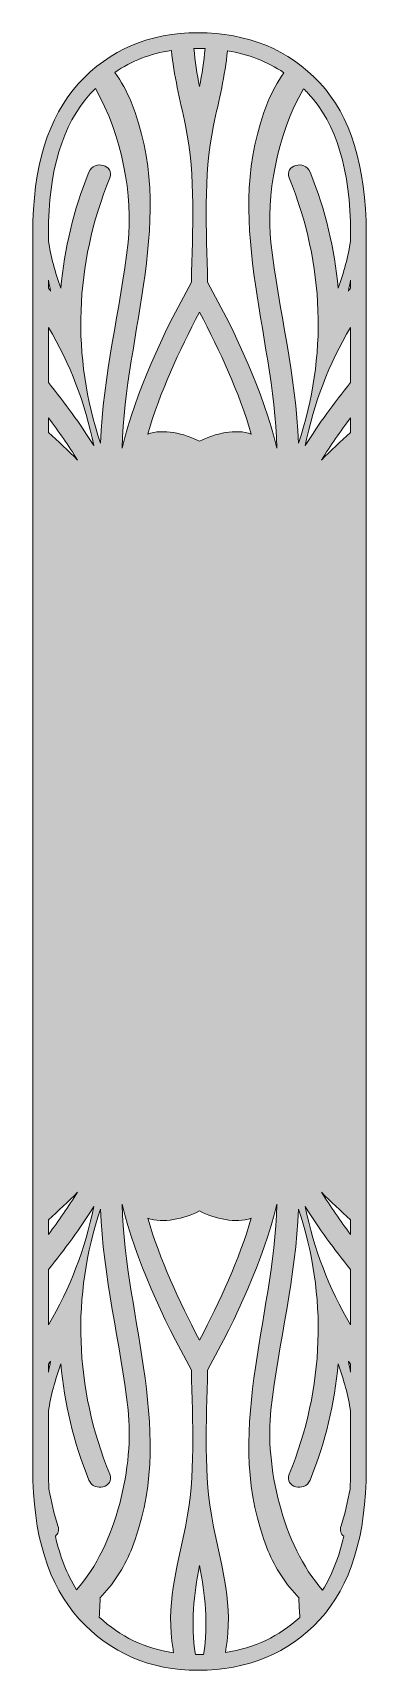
# Model space of a CAD drawing. Extents: x -728 to 2523, y -2539 to -44.
# Drawn here: x 727.4 to 812.6, y -2019.4 to -1600.6 of the extents above; entities that cross this region are included whole.
import ezdxf

# ---------------------------------------------------------------- set-up
doc = ezdxf.new("R2010")
doc.units = 0
doc.header["$MEASUREMENT"] = 0
doc.layers.add('Layer 1', color=7, linetype='Continuous', lineweight=0)

msp = doc.modelspace()

# ---------------------------------------------------------------- hatches: boundary and pattern name
at = {"layer": 'Layer 1', "true_color": 0xed1c24, "transparency": 33554687}
h = msp.add_hatch(color=240, dxfattribs=at)
h.dxf.hatch_style = 2
edge = h.paths.add_edge_path()
edge.add_spline(control_points=[(808.62, -1702.84), (806.03, -1705.12), (803.54, -1707.47), (801.18, -1709.92), (803.46, -1706.19), (805.98, -1702.6), (808.62, -1699.09), (808.62, -1699.09), (808.62, -1702.84), (808.62, -1702.84)], knot_values=[0, 0, 0, 0, 1, 1, 1, 2, 2, 2, 3, 3, 3, 3], degree=3, periodic=0)
edge = h.paths.add_edge_path()
edge.add_spline(control_points=[(808.62, -1943.14), (808.42, -1942.22), (808.24, -1941.28), (808.08, -1940.34), (808.25, -1940.59), (808.44, -1940.84), (808.62, -1941.09), (808.62, -1941.09), (808.62, -1943.14), (808.62, -1943.14)], knot_values=[0, 0, 0, 0, 1, 1, 1, 2, 2, 2, 3, 3, 3, 3], degree=3, periodic=0)
edge = h.paths.add_edge_path()
edge.add_spline(control_points=[(770, -1992.61), (771.41, -2000.02), (772.34, -2007.39), (771.03, -2015.34), (770.55, -2015.35), (770.08, -2015.37), (769.59, -2015.37), (769.38, -2015.37), (769.18, -2015.36), (768.97, -2015.36), (767.66, -2007.4), (768.59, -2000.02), (770, -1992.61)], knot_values=[0, 0, 0, 0, 1, 1, 1, 2, 2, 2, 3, 3, 3, 4, 4, 4, 4], degree=3, periodic=0)
edge = h.paths.add_edge_path()
edge.add_spline(control_points=[(731.38, -1904.17), (733.97, -1901.9), (736.46, -1899.54), (738.82, -1897.1), (736.54, -1900.83), (734.02, -1904.41), (731.38, -1907.92), (731.38, -1907.92), (731.38, -1904.17), (731.38, -1904.17)], knot_values=[0, 0, 0, 0, 1, 1, 1, 2, 2, 2, 3, 3, 3, 3], degree=3, periodic=0)
edge = h.paths.add_edge_path()
edge.add_spline(control_points=[(731.38, -1663.87), (731.58, -1664.8), (731.76, -1665.73), (731.92, -1666.67), (731.75, -1666.42), (731.56, -1666.18), (731.38, -1665.93), (731.38, -1665.93), (731.38, -1663.87), (731.38, -1663.87)], knot_values=[0, 0, 0, 0, 1, 1, 1, 2, 2, 2, 3, 3, 3, 3], degree=3, periodic=0)
edge = h.paths.add_edge_path()
edge.add_spline(control_points=[(751.74, -1654.26), (749.81, -1671.52), (745.26, -1688.32), (744.72, -1705.6), (737.25, -1683.48), (738.06, -1659.92), (747.05, -1637.74), (748.39, -1634.44), (743.06, -1633.02), (741.73, -1636.27), (737.81, -1645.97), (735.44, -1655.96), (734.56, -1665.97), (733.07, -1661.95), (732.02, -1657.89), (731.38, -1653.79), (731.38, -1653.79), (731.38, -1651.88), (731.38, -1651.88), (731.38, -1636.05), (734.97, -1624.08), (742.07, -1616.29), (742.5, -1615.82), (742.94, -1615.36), (743.39, -1614.91), (750.2, -1626.61), (753.05, -1642.58), (751.74, -1654.26)], knot_values=[0, 0, 0, 0, 1, 1, 1, 2, 2, 2, 3, 3, 3, 4, 4, 4, 5, 5, 5, 6, 6, 6, 7, 7, 7, 8, 8, 8, 9, 9, 9, 9], degree=3, periodic=0)
edge = h.paths.add_edge_path()
edge.add_spline(control_points=[(766.41, -1624.35), (769.16, -1637.61), (768.13, -1650.96), (767.95, -1664.39), (760.49, -1677.91), (753.85, -1692.25), (750.22, -1706.86), (750.95, -1677.04), (764.39, -1647.47), (752.5, -1618.31), (751.4, -1615.59), (750, -1613.08), (748.37, -1610.76), (752.63, -1607.82), (757.43, -1605.96), (762.84, -1605.13), (763.42, -1611.51), (765.02, -1617.68), (766.41, -1624.35)], knot_values=[0, 0, 0, 0, 1, 1, 1, 2, 2, 2, 3, 3, 3, 4, 4, 4, 5, 5, 5, 6, 6, 6, 6], degree=3, periodic=0)
edge = h.paths.add_edge_path()
edge.add_spline(control_points=[(783.24, -1903.75), (780.08, -1914.42), (775.33, -1924.9), (770, -1934.95), (764.67, -1924.9), (759.92, -1914.42), (756.76, -1903.75), (760.69, -1905.2), (766.05, -1903.94), (770, -1901.91), (773.95, -1903.94), (779.31, -1905.2), (783.24, -1903.75)], knot_values=[0, 0, 0, 0, 1, 1, 1, 2, 2, 2, 3, 3, 3, 4, 4, 4, 4], degree=3, periodic=0)
edge = h.paths.add_edge_path()
edge.add_spline(control_points=[(770, -1705.11), (766.05, -1703.08), (760.69, -1701.82), (756.76, -1703.26), (759.92, -1692.59), (764.67, -1682.12), (770, -1672.07), (775.33, -1682.12), (780.08, -1692.59), (783.24, -1703.26), (779.31, -1701.82), (773.95, -1703.08), (770, -1705.11)], knot_values=[0, 0, 0, 0, 1, 1, 1, 2, 2, 2, 3, 3, 3, 4, 4, 4, 4], degree=3, periodic=0)
edge = h.paths.add_edge_path()
edge.add_spline(control_points=[(787.5, -1618.31), (775.61, -1647.47), (789.05, -1677.04), (789.78, -1706.86), (786.15, -1692.25), (779.51, -1677.91), (772.05, -1664.39), (771.87, -1650.96), (770.84, -1637.61), (773.59, -1624.35), (774.97, -1617.71), (776.56, -1611.58), (777.15, -1605.24), (782.51, -1606.13), (787.33, -1608), (791.57, -1610.84), (789.97, -1613.14), (788.58, -1615.63), (787.5, -1618.31)], knot_values=[0, 0, 0, 0, 1, 1, 1, 2, 2, 2, 3, 3, 3, 4, 4, 4, 5, 5, 5, 6, 6, 6, 6], degree=3, periodic=0)
edge = h.paths.add_edge_path()
edge.add_spline(control_points=[(808.62, -1653.79), (807.98, -1657.89), (806.93, -1661.95), (805.44, -1665.97), (804.56, -1655.96), (802.19, -1645.97), (798.27, -1636.27), (796.94, -1633.02), (791.61, -1634.44), (792.95, -1637.74), (801.94, -1659.92), (802.75, -1683.48), (795.28, -1705.6), (794.74, -1688.32), (790.19, -1671.52), (788.26, -1654.26), (786.95, -1642.59), (789.8, -1626.63), (796.6, -1614.94), (797.01, -1615.34), (797.41, -1615.75), (797.81, -1616.17), (804.99, -1623.87), (808.62, -1635.88), (808.62, -1651.88), (808.62, -1651.88), (808.62, -1653.79), (808.62, -1653.79)], knot_values=[0, 0, 0, 0, 1, 1, 1, 2, 2, 2, 3, 3, 3, 4, 4, 4, 5, 5, 5, 6, 6, 6, 7, 7, 7, 8, 8, 8, 9, 9, 9, 9], degree=3, periodic=0)
edge = h.paths.add_edge_path()
edge.add_spline(control_points=[(771.42, -1604.67), (771.14, -1607.94), (770.62, -1611.17), (770, -1614.41), (769.38, -1611.16), (768.86, -1607.93), (768.57, -1604.65), (768.91, -1604.64), (769.25, -1604.63), (769.59, -1604.63), (770.21, -1604.63), (770.82, -1604.65), (771.42, -1604.67)], knot_values=[0, 0, 0, 0, 1, 1, 1, 2, 2, 2, 3, 3, 3, 4, 4, 4, 4], degree=3, periodic=0)
edge = h.paths.add_edge_path()
edge.add_spline(control_points=[(731.38, -1676), (736.89, -1685.26), (740.81, -1695.41), (742.97, -1706.21), (739.48, -1700.56), (735.52, -1695.27), (731.38, -1690.11), (731.38, -1690.11), (731.38, -1676), (731.38, -1676)], knot_values=[0, 0, 0, 0, 1, 1, 1, 2, 2, 2, 3, 3, 3, 3], degree=3, periodic=0)
edge = h.paths.add_edge_path()
edge.add_spline(control_points=[(731.38, -1699.09), (734.02, -1702.6), (736.54, -1706.19), (738.82, -1709.92), (736.46, -1707.47), (733.97, -1705.12), (731.38, -1702.84), (731.38, -1702.84), (731.38, -1699.09), (731.38, -1699.09)], knot_values=[0, 0, 0, 0, 1, 1, 1, 2, 2, 2, 3, 3, 3, 3], degree=3, periodic=0)
edge = h.paths.add_edge_path()
edge.add_spline(control_points=[(731.38, -1916.9), (735.52, -1911.74), (739.48, -1906.45), (742.97, -1900.81), (740.81, -1911.6), (736.89, -1921.75), (731.38, -1931.02), (731.38, -1931.02), (731.38, -1916.9), (731.38, -1916.9)], knot_values=[0, 0, 0, 0, 1, 1, 1, 2, 2, 2, 3, 3, 3, 3], degree=3, periodic=0)
edge = h.paths.add_edge_path()
edge.add_spline(control_points=[(731.38, -1941.09), (731.56, -1940.84), (731.75, -1940.59), (731.92, -1940.34), (731.76, -1941.28), (731.58, -1942.22), (731.38, -1943.14), (731.38, -1943.14), (731.38, -1941.09), (731.38, -1941.09)], knot_values=[0, 0, 0, 0, 1, 1, 1, 2, 2, 2, 3, 3, 3, 3], degree=3, periodic=0)
edge = h.paths.add_edge_path()
edge.add_spline(control_points=[(733.82, -1982.46), (732.81, -1979.34), (732.05, -1976.19), (731.52, -1973.05), (731.43, -1971.36), (731.38, -1969.64), (731.38, -1967.86), (731.38, -1967.86), (731.38, -1953.23), (731.38, -1953.23), (732.02, -1949.13), (733.07, -1945.06), (734.56, -1941.05), (735.44, -1951.06), (737.81, -1961.04), (741.73, -1970.74), (743.06, -1973.99), (748.39, -1972.57), (747.05, -1969.27), (738.06, -1947.09), (737.25, -1923.53), (744.72, -1901.42), (745.26, -1918.69), (749.81, -1935.49), (751.74, -1952.75), (753.33, -1966.88), (748.82, -1987.28), (738.59, -1998.8), (736.17, -1994.92), (734.36, -1990.34), (733.16, -1985.1), (733.83, -1984.51), (734.19, -1983.6), (733.82, -1982.46)], knot_values=[0, 0, 0, 0, 1, 1, 1, 2, 2, 2, 3, 3, 3, 4, 4, 4, 5, 5, 5, 6, 6, 6, 7, 7, 7, 8, 8, 8, 9, 9, 9, 10, 10, 10, 11, 11, 11, 11], degree=3, periodic=0)
edge = h.paths.add_edge_path()
edge.add_spline(control_points=[(744.37, -2005.76), (744.45, -2004.22), (744.53, -2002.72), (744.61, -2001.26), (744.61, -2001.13), (744.56, -2001.04), (744.54, -2000.91), (747.86, -1997.46), (750.62, -1993.36), (752.5, -1988.71), (764.39, -1959.54), (750.95, -1929.98), (750.22, -1900.16), (753.85, -1914.77), (760.49, -1929.1), (767.95, -1942.62), (768.13, -1956.05), (769.16, -1969.4), (766.41, -1982.66), (764.17, -1993.43), (761.37, -2002.88), (763.23, -2014), (763.28, -2014.31), (763.33, -2014.61), (763.39, -2014.92), (756.08, -2013.83), (749.71, -2010.76), (744.37, -2005.76)], knot_values=[0, 0, 0, 0, 1, 1, 1, 2, 2, 2, 3, 3, 3, 4, 4, 4, 5, 5, 5, 6, 6, 6, 7, 7, 7, 8, 8, 8, 9, 9, 9, 9], degree=3, periodic=0)
edge = h.paths.add_edge_path()
edge.add_spline(control_points=[(776.63, -2014.84), (776.67, -2014.56), (776.73, -2014.28), (776.77, -2014), (778.63, -2002.88), (775.83, -1993.43), (773.59, -1982.66), (770.84, -1969.4), (771.87, -1956.05), (772.05, -1942.62), (779.51, -1929.1), (786.15, -1914.77), (789.78, -1900.16), (789.05, -1929.98), (775.61, -1959.54), (787.5, -1988.71), (789.38, -1993.36), (792.14, -1997.46), (795.46, -2000.91), (795.44, -2001.04), (795.39, -2001.13), (795.39, -2001.26), (795.47, -2002.75), (795.56, -2004.29), (795.64, -2005.86), (790.38, -2010.69), (784.02, -2013.7), (776.63, -2014.84)], knot_values=[0, 0, 0, 0, 1, 1, 1, 2, 2, 2, 3, 3, 3, 4, 4, 4, 5, 5, 5, 6, 6, 6, 7, 7, 7, 8, 8, 8, 9, 9, 9, 9], degree=3, periodic=0)
edge = h.paths.add_edge_path()
edge.add_spline(control_points=[(806.87, -1985.12), (805.68, -1990.4), (803.88, -1995), (801.47, -1998.87), (791.2, -1987.36), (786.67, -1966.91), (788.26, -1952.75), (790.19, -1935.49), (794.74, -1918.69), (795.28, -1901.42), (802.75, -1923.53), (801.94, -1947.09), (792.95, -1969.27), (791.61, -1972.57), (796.94, -1973.99), (798.27, -1970.74), (802.19, -1961.04), (804.56, -1951.06), (805.44, -1941.05), (806.93, -1945.06), (807.98, -1949.13), (808.62, -1953.23), (808.62, -1953.23), (808.62, -1967.86), (808.62, -1967.86), (808.62, -1969.63), (808.57, -1971.35), (808.48, -1973.03), (807.95, -1976.18), (807.19, -1979.33), (806.18, -1982.46), (805.81, -1983.61), (806.18, -1984.53), (806.87, -1985.12)], knot_values=[0, 0, 0, 0, 1, 1, 1, 2, 2, 2, 3, 3, 3, 4, 4, 4, 5, 5, 5, 6, 6, 6, 7, 7, 7, 8, 8, 8, 9, 9, 9, 10, 10, 10, 11, 11, 11, 11], degree=3, periodic=0)
edge = h.paths.add_edge_path()
edge.add_spline(control_points=[(808.62, -1931.02), (803.11, -1921.75), (799.19, -1911.6), (797.03, -1900.81), (800.52, -1906.45), (804.48, -1911.74), (808.62, -1916.9), (808.62, -1916.9), (808.62, -1931.02), (808.62, -1931.02)], knot_values=[0, 0, 0, 0, 1, 1, 1, 2, 2, 2, 3, 3, 3, 3], degree=3, periodic=0)
edge = h.paths.add_edge_path()
edge.add_spline(control_points=[(808.62, -1907.92), (805.98, -1904.41), (803.46, -1900.83), (801.18, -1897.1), (803.54, -1899.54), (806.03, -1901.9), (808.62, -1904.17), (808.62, -1904.17), (808.62, -1907.92), (808.62, -1907.92)], knot_values=[0, 0, 0, 0, 1, 1, 1, 2, 2, 2, 3, 3, 3, 3], degree=3, periodic=0)
edge = h.paths.add_edge_path()
edge.add_spline(control_points=[(808.62, -1690.11), (804.48, -1695.27), (800.52, -1700.56), (797.03, -1706.21), (799.19, -1695.41), (803.11, -1685.26), (808.62, -1676), (808.62, -1676), (808.62, -1690.11), (808.62, -1690.11)], knot_values=[0, 0, 0, 0, 1, 1, 1, 2, 2, 2, 3, 3, 3, 3], degree=3, periodic=0)
edge = h.paths.add_edge_path()
edge.add_spline(control_points=[(808.62, -1665.93), (808.44, -1666.18), (808.25, -1666.42), (808.08, -1666.67), (808.24, -1665.73), (808.42, -1664.8), (808.62, -1663.87), (808.62, -1663.87), (808.62, -1665.93), (808.62, -1665.93)], knot_values=[0, 0, 0, 0, 1, 1, 1, 2, 2, 2, 3, 3, 3, 3], degree=3, periodic=0)
edge = h.paths.add_edge_path()
edge.add_spline(control_points=[(800.74, -1613.44), (792.8, -1604.94), (782.33, -1600.63), (769.59, -1600.63), (757.2, -1600.63), (746.95, -1604.99), (739.11, -1613.6), (731.32, -1622.14), (727.38, -1635.02), (727.38, -1651.88), (727.38, -1651.88), (727.38, -1967.86), (727.38, -1967.86), (727.38, -1984.71), (731.37, -1997.64), (739.25, -2006.27), (747.18, -2014.97), (757.38, -2019.37), (769.59, -2019.37), (782.33, -2019.37), (792.81, -2015.01), (800.74, -2006.42), (808.63, -1997.86), (812.62, -1984.89), (812.62, -1967.86), (812.62, -1967.86), (812.62, -1651.88), (812.62, -1651.88), (812.62, -1634.84), (808.62, -1621.91), (800.74, -1613.44)], knot_values=[0, 0, 0, 0, 1, 1, 1, 2, 2, 2, 3, 3, 3, 4, 4, 4, 5, 5, 5, 6, 6, 6, 7, 7, 7, 8, 8, 8, 9, 9, 9, 10, 10, 10, 10], degree=3, periodic=0)

# ---------------------------------------------------------------- linework, layer by layer
at = {"layer": 'Layer 1'}
for points, knots in [([(800.74, -1613.44), (792.8, -1604.94), (782.33, -1600.63), (769.59, -1600.63), (757.2, -1600.63), (746.95, -1604.99), (739.11, -1613.6), (731.32, -1622.14), (727.38, -1635.02), (727.38, -1651.88), (727.38, -1651.88), (727.38, -1967.86), (727.38, -1967.86), (727.38, -1984.71), (731.37, -1997.64), (739.25, -2006.27), (747.18, -2014.97), (757.38, -2019.37), (769.59, -2019.37), (782.33, -2019.37), (792.81, -2015.01), (800.74, -2006.42), (808.63, -1997.86), (812.62, -1984.89), (812.62, -1967.86), (812.62, -1967.86), (812.62, -1651.88), (812.62, -1651.88), (812.62, -1634.84), (808.62, -1621.91), (800.74, -1613.44)], [0, 0, 0, 0, 1, 1, 1, 2, 2, 2, 3, 3, 3, 4, 4, 4, 5, 5, 5, 6, 6, 6, 7, 7, 7, 8, 8, 8, 9, 9, 9, 10, 10, 10, 10]), ([(766.41, -1624.35), (769.16, -1637.61), (768.13, -1650.96), (767.95, -1664.39), (760.49, -1677.91), (753.85, -1692.25), (750.22, -1706.86), (750.95, -1677.04), (764.39, -1647.47), (752.5, -1618.31), (751.4, -1615.59), (750, -1613.08), (748.37, -1610.76), (752.63, -1607.82), (757.43, -1605.96), (762.84, -1605.13), (763.42, -1611.51), (765.02, -1617.68), (766.41, -1624.35)], [0, 0, 0, 0, 1, 1, 1, 2, 2, 2, 3, 3, 3, 4, 4, 4, 5, 5, 5, 6, 6, 6, 6]), ([(771.42, -1604.67), (771.14, -1607.94), (770.62, -1611.17), (770, -1614.41), (769.38, -1611.16), (768.86, -1607.93), (768.57, -1604.65), (768.91, -1604.64), (769.25, -1604.63), (769.59, -1604.63), (770.21, -1604.63), (770.82, -1604.65), (771.42, -1604.67)], [0, 0, 0, 0, 1, 1, 1, 2, 2, 2, 3, 3, 3, 4, 4, 4, 4]), ([(787.5, -1618.31), (775.61, -1647.47), (789.05, -1677.04), (789.78, -1706.86), (786.15, -1692.25), (779.51, -1677.91), (772.05, -1664.39), (771.87, -1650.96), (770.84, -1637.61), (773.59, -1624.35), (774.97, -1617.71), (776.56, -1611.58), (777.15, -1605.24), (782.51, -1606.13), (787.33, -1608), (791.57, -1610.84), (789.97, -1613.14), (788.58, -1615.63), (787.5, -1618.31)], [0, 0, 0, 0, 1, 1, 1, 2, 2, 2, 3, 3, 3, 4, 4, 4, 5, 5, 5, 6, 6, 6, 6]), ([(751.74, -1654.26), (749.81, -1671.52), (745.26, -1688.32), (744.72, -1705.6), (737.25, -1683.48), (738.06, -1659.92), (747.05, -1637.74), (748.39, -1634.44), (743.06, -1633.02), (741.73, -1636.27), (737.81, -1645.97), (735.44, -1655.96), (734.56, -1665.97), (733.07, -1661.95), (732.02, -1657.89), (731.38, -1653.79), (731.38, -1653.79), (731.38, -1651.88), (731.38, -1651.88), (731.38, -1636.05), (734.97, -1624.08), (742.07, -1616.29), (742.5, -1615.82), (742.94, -1615.36), (743.39, -1614.91), (750.2, -1626.61), (753.05, -1642.58), (751.74, -1654.26)], [0, 0, 0, 0, 1, 1, 1, 2, 2, 2, 3, 3, 3, 4, 4, 4, 5, 5, 5, 6, 6, 6, 7, 7, 7, 8, 8, 8, 9, 9, 9, 9]), ([(808.62, -1653.79), (807.98, -1657.89), (806.93, -1661.95), (805.44, -1665.97), (804.56, -1655.96), (802.19, -1645.97), (798.27, -1636.27), (796.94, -1633.02), (791.61, -1634.44), (792.95, -1637.74), (801.94, -1659.92), (802.75, -1683.48), (795.28, -1705.6), (794.74, -1688.32), (790.19, -1671.52), (788.26, -1654.26), (786.95, -1642.59), (789.8, -1626.63), (796.6, -1614.94), (797.01, -1615.34), (797.41, -1615.75), (797.81, -1616.17), (804.99, -1623.87), (808.62, -1635.88), (808.62, -1651.88), (808.62, -1651.88), (808.62, -1653.79), (808.62, -1653.79)], [0, 0, 0, 0, 1, 1, 1, 2, 2, 2, 3, 3, 3, 4, 4, 4, 5, 5, 5, 6, 6, 6, 7, 7, 7, 8, 8, 8, 9, 9, 9, 9]), ([(731.38, -1663.87), (731.58, -1664.8), (731.76, -1665.73), (731.92, -1666.67), (731.75, -1666.42), (731.56, -1666.18), (731.38, -1665.93), (731.38, -1665.93), (731.38, -1663.87), (731.38, -1663.87)], [0, 0, 0, 0, 1, 1, 1, 2, 2, 2, 3, 3, 3, 3]), ([(808.62, -1665.93), (808.44, -1666.18), (808.25, -1666.42), (808.08, -1666.67), (808.24, -1665.73), (808.42, -1664.8), (808.62, -1663.87), (808.62, -1663.87), (808.62, -1665.93), (808.62, -1665.93)], [0, 0, 0, 0, 1, 1, 1, 2, 2, 2, 3, 3, 3, 3]), ([(770, -1705.11), (766.05, -1703.08), (760.69, -1701.82), (756.76, -1703.26), (759.92, -1692.59), (764.67, -1682.12), (770, -1672.07), (775.33, -1682.12), (780.08, -1692.59), (783.24, -1703.26), (779.31, -1701.82), (773.95, -1703.08), (770, -1705.11)], [0, 0, 0, 0, 1, 1, 1, 2, 2, 2, 3, 3, 3, 4, 4, 4, 4]), ([(731.38, -1676), (736.89, -1685.26), (740.81, -1695.41), (742.97, -1706.21), (739.48, -1700.56), (735.52, -1695.27), (731.38, -1690.11), (731.38, -1690.11), (731.38, -1676), (731.38, -1676)], [0, 0, 0, 0, 1, 1, 1, 2, 2, 2, 3, 3, 3, 3]), ([(808.62, -1690.11), (804.48, -1695.27), (800.52, -1700.56), (797.03, -1706.21), (799.19, -1695.41), (803.11, -1685.26), (808.62, -1676), (808.62, -1676), (808.62, -1690.11), (808.62, -1690.11)], [0, 0, 0, 0, 1, 1, 1, 2, 2, 2, 3, 3, 3, 3]), ([(731.38, -1699.09), (734.02, -1702.6), (736.54, -1706.19), (738.82, -1709.92), (736.46, -1707.47), (733.97, -1705.12), (731.38, -1702.84), (731.38, -1702.84), (731.38, -1699.09), (731.38, -1699.09)], [0, 0, 0, 0, 1, 1, 1, 2, 2, 2, 3, 3, 3, 3]), ([(808.62, -1702.84), (806.03, -1705.12), (803.54, -1707.47), (801.18, -1709.92), (803.46, -1706.19), (805.98, -1702.6), (808.62, -1699.09), (808.62, -1699.09), (808.62, -1702.84), (808.62, -1702.84)], [0, 0, 0, 0, 1, 1, 1, 2, 2, 2, 3, 3, 3, 3]), ([(731.38, -1904.17), (733.97, -1901.9), (736.46, -1899.54), (738.82, -1897.1), (736.54, -1900.83), (734.02, -1904.41), (731.38, -1907.92), (731.38, -1907.92), (731.38, -1904.17), (731.38, -1904.17)], [0, 0, 0, 0, 1, 1, 1, 2, 2, 2, 3, 3, 3, 3]), ([(731.38, -1916.9), (735.52, -1911.74), (739.48, -1906.45), (742.97, -1900.81), (740.81, -1911.6), (736.89, -1921.75), (731.38, -1931.02), (731.38, -1931.02), (731.38, -1916.9), (731.38, -1916.9)], [0, 0, 0, 0, 1, 1, 1, 2, 2, 2, 3, 3, 3, 3]), ([(744.37, -2005.76), (744.45, -2004.22), (744.53, -2002.72), (744.61, -2001.26), (744.61, -2001.13), (744.56, -2001.04), (744.54, -2000.91), (747.86, -1997.46), (750.62, -1993.36), (752.5, -1988.71), (764.39, -1959.54), (750.95, -1929.98), (750.22, -1900.16), (753.85, -1914.77), (760.49, -1929.1), (767.95, -1942.62), (768.13, -1956.05), (769.16, -1969.4), (766.41, -1982.66), (764.17, -1993.43), (761.37, -2002.88), (763.23, -2014), (763.28, -2014.31), (763.33, -2014.61), (763.39, -2014.92), (756.08, -2013.83), (749.71, -2010.76), (744.37, -2005.76)], [0, 0, 0, 0, 1, 1, 1, 2, 2, 2, 3, 3, 3, 4, 4, 4, 5, 5, 5, 6, 6, 6, 7, 7, 7, 8, 8, 8, 9, 9, 9, 9]), ([(776.63, -2014.84), (776.67, -2014.56), (776.73, -2014.28), (776.77, -2014), (778.63, -2002.88), (775.83, -1993.43), (773.59, -1982.66), (770.84, -1969.4), (771.87, -1956.05), (772.05, -1942.62), (779.51, -1929.1), (786.15, -1914.77), (789.78, -1900.16), (789.05, -1929.98), (775.61, -1959.54), (787.5, -1988.71), (789.38, -1993.36), (792.14, -1997.46), (795.46, -2000.91), (795.44, -2001.04), (795.39, -2001.13), (795.39, -2001.26), (795.47, -2002.75), (795.56, -2004.29), (795.64, -2005.86), (790.38, -2010.69), (784.02, -2013.7), (776.63, -2014.84)], [0, 0, 0, 0, 1, 1, 1, 2, 2, 2, 3, 3, 3, 4, 4, 4, 5, 5, 5, 6, 6, 6, 7, 7, 7, 8, 8, 8, 9, 9, 9, 9]), ([(808.62, -1931.02), (803.11, -1921.75), (799.19, -1911.6), (797.03, -1900.81), (800.52, -1906.45), (804.48, -1911.74), (808.62, -1916.9), (808.62, -1916.9), (808.62, -1931.02), (808.62, -1931.02)], [0, 0, 0, 0, 1, 1, 1, 2, 2, 2, 3, 3, 3, 3]), ([(808.62, -1907.92), (805.98, -1904.41), (803.46, -1900.83), (801.18, -1897.1), (803.54, -1899.54), (806.03, -1901.9), (808.62, -1904.17), (808.62, -1904.17), (808.62, -1907.92), (808.62, -1907.92)], [0, 0, 0, 0, 1, 1, 1, 2, 2, 2, 3, 3, 3, 3]), ([(733.82, -1982.46), (732.81, -1979.34), (732.05, -1976.19), (731.52, -1973.05), (731.43, -1971.36), (731.38, -1969.64), (731.38, -1967.86), (731.38, -1967.86), (731.38, -1953.23), (731.38, -1953.23), (732.02, -1949.13), (733.07, -1945.06), (734.56, -1941.05), (735.44, -1951.06), (737.81, -1961.04), (741.73, -1970.74), (743.06, -1973.99), (748.39, -1972.57), (747.05, -1969.27), (738.06, -1947.09), (737.25, -1923.53), (744.72, -1901.42), (745.26, -1918.69), (749.81, -1935.49), (751.74, -1952.75), (753.33, -1966.88), (748.82, -1987.28), (738.59, -1998.8), (736.17, -1994.92), (734.36, -1990.34), (733.16, -1985.1), (733.83, -1984.51), (734.19, -1983.6), (733.82, -1982.46)], [0, 0, 0, 0, 1, 1, 1, 2, 2, 2, 3, 3, 3, 4, 4, 4, 5, 5, 5, 6, 6, 6, 7, 7, 7, 8, 8, 8, 9, 9, 9, 10, 10, 10, 11, 11, 11, 11]), ([(783.24, -1903.75), (780.08, -1914.42), (775.33, -1924.9), (770, -1934.95), (764.67, -1924.9), (759.92, -1914.42), (756.76, -1903.75), (760.69, -1905.2), (766.05, -1903.94), (770, -1901.91), (773.95, -1903.94), (779.31, -1905.2), (783.24, -1903.75)], [0, 0, 0, 0, 1, 1, 1, 2, 2, 2, 3, 3, 3, 4, 4, 4, 4]), ([(806.87, -1985.12), (805.68, -1990.4), (803.88, -1995), (801.47, -1998.87), (791.2, -1987.36), (786.67, -1966.91), (788.26, -1952.75), (790.19, -1935.49), (794.74, -1918.69), (795.28, -1901.42), (802.75, -1923.53), (801.94, -1947.09), (792.95, -1969.27), (791.61, -1972.57), (796.94, -1973.99), (798.27, -1970.74), (802.19, -1961.04), (804.56, -1951.06), (805.44, -1941.05), (806.93, -1945.06), (807.98, -1949.13), (808.62, -1953.23), (808.62, -1953.23), (808.62, -1967.86), (808.62, -1967.86), (808.62, -1969.63), (808.57, -1971.35), (808.48, -1973.03), (807.95, -1976.18), (807.19, -1979.33), (806.18, -1982.46), (805.81, -1983.61), (806.18, -1984.53), (806.87, -1985.12)], [0, 0, 0, 0, 1, 1, 1, 2, 2, 2, 3, 3, 3, 4, 4, 4, 5, 5, 5, 6, 6, 6, 7, 7, 7, 8, 8, 8, 9, 9, 9, 10, 10, 10, 11, 11, 11, 11]), ([(731.38, -1941.09), (731.56, -1940.84), (731.75, -1940.59), (731.92, -1940.34), (731.76, -1941.28), (731.58, -1942.22), (731.38, -1943.14), (731.38, -1943.14), (731.38, -1941.09), (731.38, -1941.09)], [0, 0, 0, 0, 1, 1, 1, 2, 2, 2, 3, 3, 3, 3]), ([(808.62, -1943.14), (808.42, -1942.22), (808.24, -1941.28), (808.08, -1940.34), (808.25, -1940.59), (808.44, -1940.84), (808.62, -1941.09), (808.62, -1941.09), (808.62, -1943.14), (808.62, -1943.14)], [0, 0, 0, 0, 1, 1, 1, 2, 2, 2, 3, 3, 3, 3]), ([(770, -1992.61), (771.41, -2000.02), (772.34, -2007.39), (771.03, -2015.34), (770.55, -2015.35), (770.08, -2015.37), (769.59, -2015.37), (769.38, -2015.37), (769.18, -2015.36), (768.97, -2015.36), (767.66, -2007.4), (768.59, -2000.02), (770, -1992.61)], [0, 0, 0, 0, 1, 1, 1, 2, 2, 2, 3, 3, 3, 4, 4, 4, 4])]:
    msp.add_open_spline(points, degree=3, knots=knots, dxfattribs=at)

doc.saveas('drawing.dxf')
